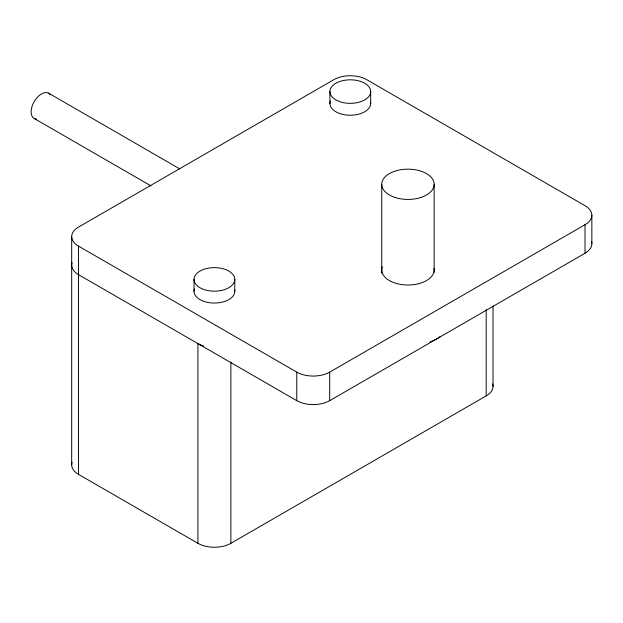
<?xml version="1.0" encoding="UTF-8"?>
<svg xmlns="http://www.w3.org/2000/svg" width="623" height="623" viewBox="0 0 623 623"><rect width="100%" height="100%" fill="white"/><g stroke="black" fill="none" stroke-linecap="round" stroke-linejoin="round"><path stroke-width="0.93" d="M78.506 246.116L296.766 372.126A23.292 13.449 0 0 0 329.707 372.126L585.028 224.716A23.292 13.449 0 0 0 585.028 205.699L366.768 79.689A23.292 13.449 0 0 0 333.827 79.689L78.506 227.099A23.292 13.449 0 0 0 78.506 246.116L78.506 474.36L197.935 543.311A23.292 13.449 0 0 0 230.876 543.311L486.197 395.901A23.292 13.449 0 0 0 492.614 383.893M72.089 262.633A23.292 13.449 0 0 0 78.506 274.65L296.766 400.659A23.292 13.449 0 0 0 329.707 400.659L585.028 253.25A23.292 13.449 0 0 0 591.445 241.241M48.726 93.232L179.829 168.926M34.164 118.448L150.984 185.895M591.85 215.208L591.85 243.741M585.028 224.716L585.028 253.25M493.019 305.924L493.019 386.392M486.197 309.623L486.197 395.901M434.161 184.299A26.205 15.131 0 0 1 394.85 197.405A26.205 15.131 0 0 1 394.85 171.193A26.205 15.131 0 0 1 434.161 184.299L434.161 272.313M381.743 184.299L381.743 273.279M370.685 91.573A20.38 11.767 0 0 1 340.103 101.767A20.38 11.767 0 0 1 340.103 81.387A20.38 11.767 0 0 1 370.685 91.573L370.685 103.465M329.917 91.573L329.917 103.465M329.707 372.126L329.707 400.659M296.766 372.126L296.766 400.659M234.785 279.4A20.38 11.767 0 0 1 204.212 289.594A20.38 11.767 0 0 1 204.212 269.214A20.38 11.767 0 0 1 234.785 279.4L234.785 291.291M230.876 362.018L230.876 543.311M197.935 543.311L197.935 343.592A23.292 13.449 0 0 0 203.519 345.975M194.018 279.4L194.018 291.291M71.684 236.608L71.684 464.851M234.676 290.077A20.38 11.767 0 0 1 213.354 303.043A20.38 11.767 0 0 1 194.454 288.877M370.576 102.25A20.38 11.767 0 0 1 349.254 115.216A20.38 11.767 0 0 1 330.346 101.051M440.586 336.303A40.768 23.534 0 0 1 429.995 341.996M78.506 474.36A23.292 13.449 0 0 1 72.089 462.352M36.508 119.125A14.563 8.403 -60 0 1 34.164 101.642A14.563 8.403 -60 0 1 50.479 94.93M434.021 268.326A26.205 15.131 0 0 1 406.601 284.999A26.205 15.131 0 0 1 382.304 266.792"/></g></svg>
